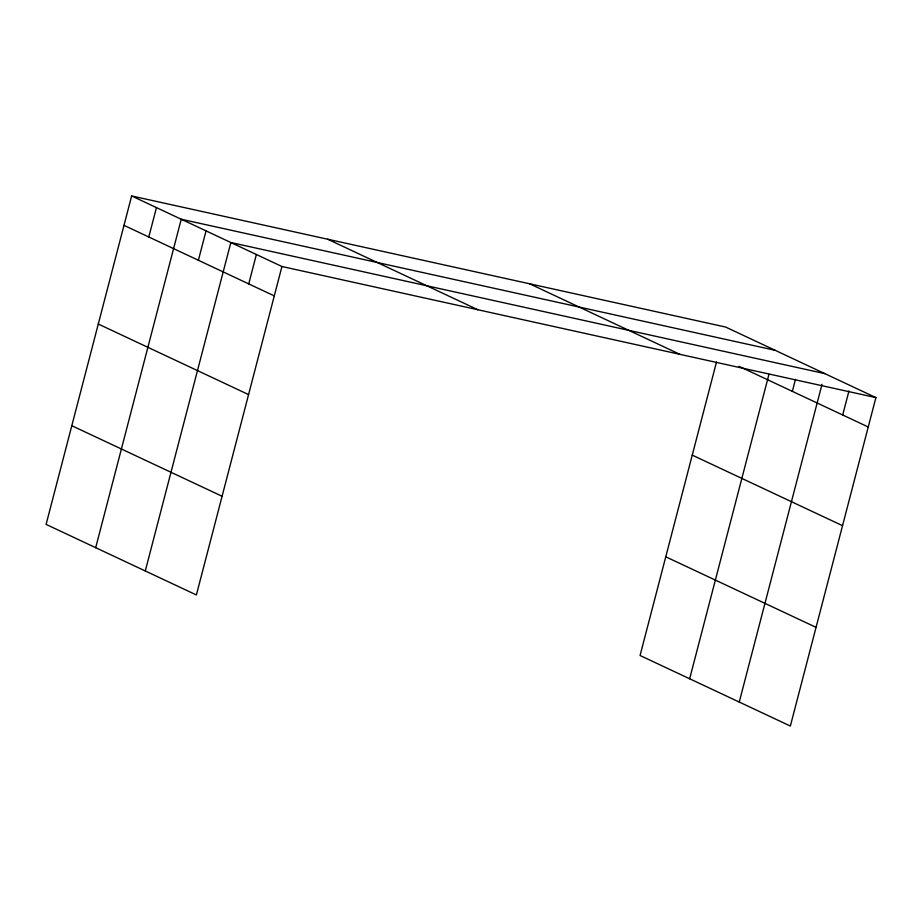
<?xml version="1.0" encoding="UTF-8"?>
<svg xmlns="http://www.w3.org/2000/svg" width="922" height="922" viewBox="0 0 922 922"><rect width="100%" height="100%" fill="white"/><g stroke="black" fill="none" stroke-linecap="round" stroke-linejoin="round"><path stroke-width="1.38" d="M131.65 195.96L46.1 524.399L196.386 594.955L281.936 266.504L131.65 195.96L725.614 327.045L875.9 397.601L790.35 726.04L640.064 655.496L716.509 362M148.799 236.989L156.452 207.6M95.692 547.68L181.242 219.24L775.206 350.325M198.391 260.269L206.044 230.88M145.284 570.96L230.846 242.521L824.798 373.617M248.733 283.895L256.385 254.507M689.656 678.776L768.948 374.378M792.355 391.366L795.479 379.334M739.248 702.057L822.021 384.301M842.696 414.992L848.955 390.951M281.936 266.504L875.9 397.601M739.041 366.334L868.247 426.99M529.608 283.792L679.894 354.336M327.656 239.213L477.942 309.769M692.249 455.122L842.535 525.678M123.997 225.348L274.283 295.893M665.765 556.807L816.051 627.352M98.297 324.037L248.571 394.581M71.812 425.71L222.087 496.267"/></g></svg>
